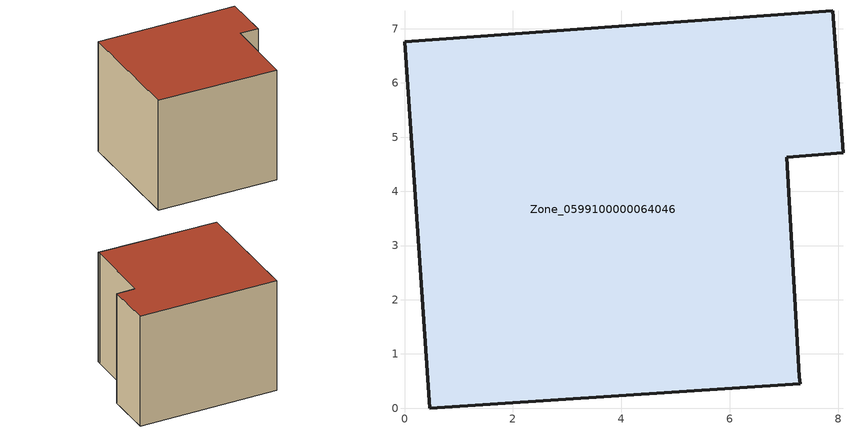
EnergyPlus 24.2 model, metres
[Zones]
Zone_0599100000064046
 floor ground (C_G): 7.28,0.58 7.3,0.45 0.47,0 0,6.76 7.9,7.33 8.09,4.71 7.05,4.63 z0
 wall outside (C_F): 7.9,7.33 0,6.76 0.47,0 7.3,0.45 7.28,0.58 7.05,4.63 8.09,4.71 7.9,7.33 z0:6.53
 roof outside (C_R): 7.3,0.45 7.28,0.58 7.05,4.63 8.09,4.71 7.9,7.33 0,6.76 0.47,0 z6.53
[BUILDING]
Pand.0599100000064046: North Axis=0; Terrain=City; Loads Convergence Tolerance Value=0.04; Temperature Convergence Tolerance Value=0.4; Solar Distribution=FullExterior; Maximum Number of Warmup Days=25; Minimum Number of Warmup Days=1
[Site:Location]
Rotterdam.The.Hague.AP_ZH_NLD Design_Conditions: Latitude=51.96; Longitude=4.45; Time Zone=1; Elevation=-4.5
[SITE:GROUNDTEMPERATURE:BUILDINGSURFACE]
18, 18, 18, 18, 18, 18, 18, 18, 18, 18, 18, 18
[MATERIAL] Thermal Absorptance=0.9; Solar Absorptance=0.7; Visible Absorptance=0.7
Name | Roughness | Thickness | Conductivity | Density | Specific Heat
G.TI.1946 | MediumSmooth | 0.15 | 1 | 540 | 1210
F.TI.1946 | Rough | 0.3 | 0.857143 | 1920 | 840
R.TI.1946 | MediumRough | 0.2 | 0.1 | 1500 | 1000
[CONSTRUCTION]
C_G: G.TI.1946
C_F: F.TI.1946
C_R: R.TI.1946
[ZONE]
Zone_0599100000064046: Type=1; Multiplier=1; Ceiling Height=Autocalculate; Volume=Autocalculate; Floor Area=autocalculate; Part of Total Floor Area=Yes
[ZONEINFILTRATION:DESIGNFLOWRATE]
Infil_Zone_0599100000064046: Zone or ZoneList or Space or SpaceList=Zone_0599100000064046; Schedule=AlwaysOn; Design Flow Rate Calculation Method=Flow/Area; Flow Rate per Floor Area=0.003; Constant Term Coefficient=1; Temperature Term Coefficient=0; Velocity Term Coefficient=0; Velocity Squared Term Coefficient=0
[HVACTEMPLATE:ZONE:IDEALLOADSAIRSYSTEM]
Zone_0599100000064046: Maximum Heating Supply Air Temperature=50; Minimum Cooling Supply Air Temperature=13; Maximum Heating Supply Air Humidity Ratio=0.0156; Minimum Cooling Supply Air Humidity Ratio=0.0077; Heating Limit=NoLimit; Cooling Limit=NoLimit; Dehumidification Control Type=ConstantSensibleHeatRatio; Cooling Sensible Heat Ratio=0.7; Dehumidification Setpoint=60; Humidification Control Type=None; Humidification Setpoint=30; Outdoor Air Method=None; Outdoor Air Flow Rate per Person=0.00944; Outdoor Air Flow Rate per Zone Floor Area=0; Outdoor Air Flow Rate per Zone=0; Demand Controlled Ventilation Type=None; Outdoor Air Economizer Type=NoEconomizer; Heat Recovery Type=None; Sensible Heat Recovery Effectiveness=0.7; Latent Heat Recovery Effectiveness=0.65
[ZONECONTROL:THERMOSTAT]
ThermostatControl_Zone_0599100000064046: Zone or ZoneList=Zone_0599100000064046; Control Type Schedule=DualSetpointControlType; Control 1=Thermostat_Zone_0599100000064046; Temperature Difference Between Cutout And Setpoint=0
[THERMOSTATSETPOINT:DUALSETPOINT]
Thermostat_Zone_0599100000064046: Heating Setpoint Temperature Schedule=HeatingSetpoint_Zone_0599100000064046; Cooling Setpoint Temperature Schedule=CoolingSetpoint_Zone_0599100000064046
[SCHEDULE:COMPACT]
HeatingSetpoint_Zone_0599100000064046: Through: 12/31, For: AllDays, Until: 24:00, 21
CoolingSetpoint_Zone_0599100000064046: Through: 12/31, For: AllDays, Until: 24:00, 24
DualSetpointControlType: Through: 12/31, For: AllDays, Until: 24:00, 4
AlwaysOn: Through: 12/31, For: AllDays, Until: 24:00, 1
